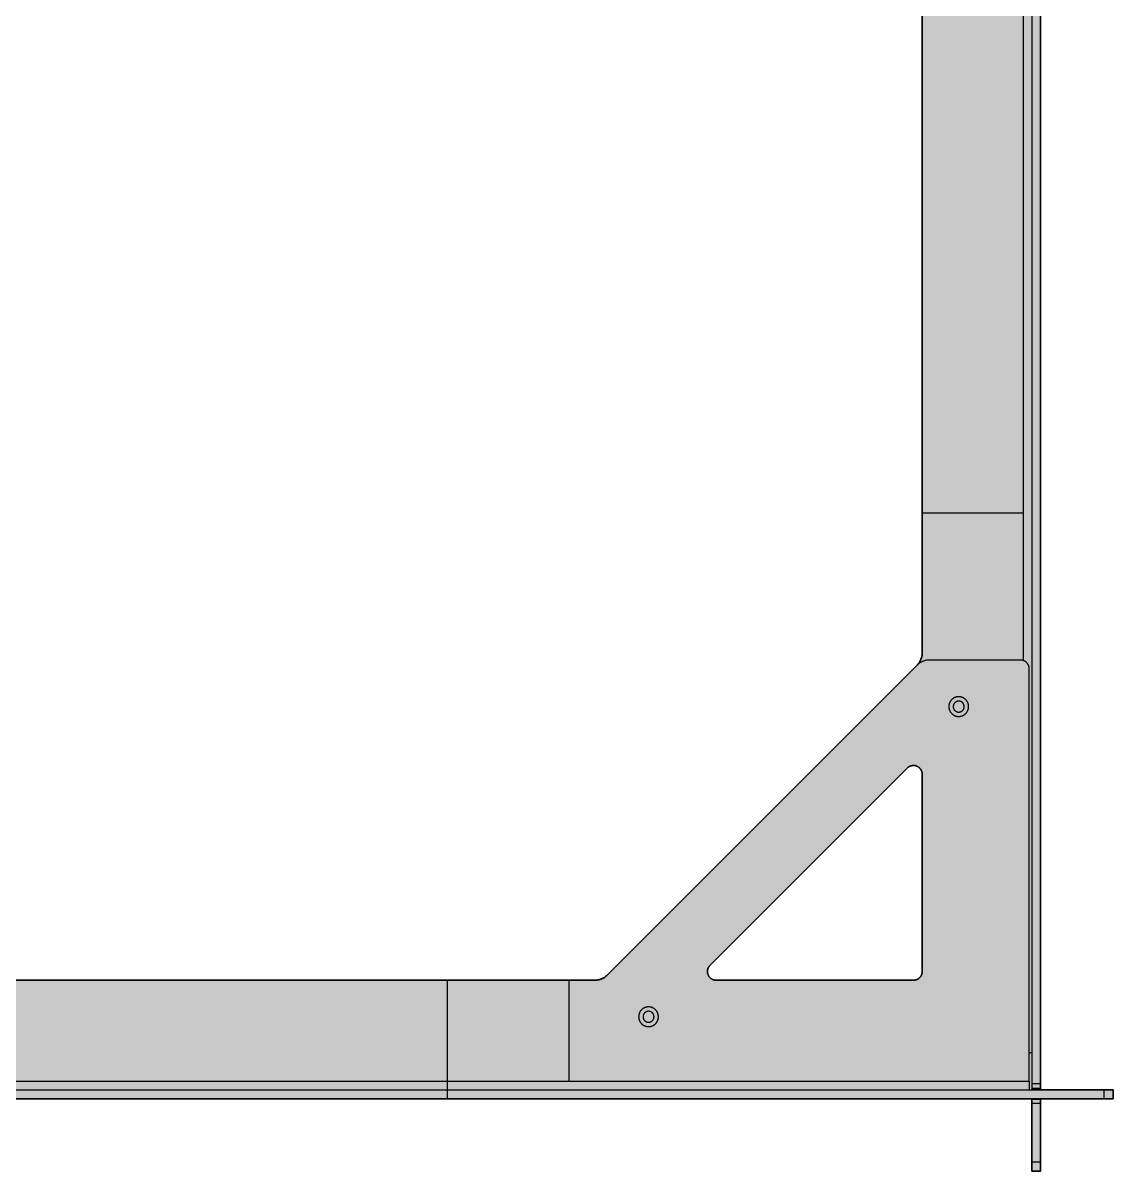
# Model space of a CAD drawing. Header units: millimetres. Extents: x 0 to 4006, y -1554 to 540.
# Drawn here: x 3509 to 4006, y -1554 to -1031 of the extents above; entities that cross this region are included whole.
import ezdxf

# ---------------------------------------------------------------- set-up
doc = ezdxf.new("R2010")
doc.units = ezdxf.units.MM
doc.layers.add('Blocks', color=7, linetype='Continuous')
doc.layers.add('Blocks$Fill', color=7, linetype='Continuous', true_color=0xffffff)
doc.layers.add('Blocks$Inner', color=7, linetype='Continuous', lineweight=25, true_color=0x007f00)
doc.layers.add('Blocks$Outline', color=7, linetype='Continuous', lineweight=35, true_color=0xff3f3f)

# ---------------------------------------------------------------- blocks, each defined once
blk = doc.blocks.new('Connect bed 90x200 Top')
at = {"layer": 'Blocks$Fill'}
h = blk.add_hatch(color=256, dxfattribs=at)
h.paths.add_polyline_path([(1143.24, -1055.77), (1143.24, -1059.77), (1147.24, -1059.77), (1147.24, -1055.77), (1147.24, -1028.97), (1147.24, -1026.97), (1147.24, -1026.77), (1180.24, -1026.77), (1180.24, -1022.77), (1176.24, -1022.77), (1147.24, -1022.77), (1147.24, -1022.07), (1147.24, 994.53), (1147.24, 996.53), (1147.24, 997.23), (1176.24, 997.23), (1180.24, 997.23), (1180.24, 1001.23), (1176.24, 1001.23), (1147.24, 1001.23), (1147.24, 1003.43), (1147.24, 1030.23), (1147.24, 1034.23), (1143.24, 1034.23), (1143.24, 1030.23), (1143.24, 1003.43), (1143.24, 1001.43), (1143.24, 1001.23), (876.73, 1001.23), (223.27, 1001.23), (223.27, 1001.43), (223.27, 1030.23), (223.27, 1034.23), (219.27, 1034.23), (219.27, 1030.23), (219.27, 1001.43), (219.27, 1001.23), (190.24, 1001.23), (186.24, 1001.23), (186.24, 997.23), (190.24, 997.23), (219.27, 997.23), (219.27, 996.73), (219.27, -1022.07), (219.27, -1022.27), (219.27, -1022.77), (190.24, -1022.77), (186.24, -1022.77), (186.24, -1026.77), (190.24, -1026.77), (219.27, -1026.77), (219.27, -1026.97), (219.27, -1028.97), (219.27, -1055.77), (219.27, -1059.77), (223.27, -1059.77), (223.27, -1055.77), (223.27, -1028.97), (223.27, -1026.97), (223.27, -1026.77), (876.73, -1026.77), (1143.24, -1026.77), (1143.24, -1028.97)], flags=0)
h.paths.add_polyline_path([(999.32, 947.23), (1089.24, 947.23), (1089.38, 947.23), (1089.52, 947.22), (1089.66, 947.21), (1089.8, 947.19), (1089.94, 947.17), (1090.07, 947.14), (1090.21, 947.11), (1090.34, 947.08), (1090.48, 947.04), (1090.61, 946.99), (1090.74, 946.94), (1090.87, 946.89), (1090.99, 946.83), (1091.12, 946.76), (1091.24, 946.7), (1091.36, 946.62), (1091.48, 946.55), (1091.59, 946.47), (1091.7, 946.38), (1091.81, 946.3), (1091.92, 946.2), (1092.02, 946.11), (1092.12, 946.01), (1092.21, 945.91), (1092.31, 945.8), (1092.39, 945.69), (1092.48, 945.58), (1092.56, 945.47), (1092.63, 945.35), (1092.71, 945.23), (1092.77, 945.11), (1092.84, 944.99), (1092.9, 944.86), (1092.95, 944.73), (1093, 944.6), (1093.05, 944.47), (1093.09, 944.33), (1093.12, 944.2), (1093.15, 944.06), (1093.18, 943.93), (1093.2, 943.79), (1093.22, 943.65), (1093.23, 943.51), (1093.24, 943.37), (1093.24, 943.23), (1093.24, 853.32), (1093.24, 853.18), (1093.23, 853.04), (1093.22, 852.9), (1093.2, 852.76), (1093.18, 852.63), (1093.15, 852.49), (1093.12, 852.35), (1093.09, 852.22), (1093.05, 852.09), (1093, 851.96), (1092.95, 851.83), (1092.9, 851.7), (1092.84, 851.57), (1092.78, 851.45), (1092.71, 851.33), (1092.64, 851.21), (1092.57, 851.09), (1092.49, 850.98), (1092.41, 850.87), (1092.32, 850.76), (1092.23, 850.65), (1092.13, 850.55), (1092.04, 850.45), (1091.94, 850.36), (1091.83, 850.27), (1091.72, 850.18), (1091.61, 850.1), (1091.5, 850.02), (1091.39, 849.94), (1091.27, 849.87), (1091.15, 849.8), (1091.02, 849.73), (1090.9, 849.68), (1090.77, 849.62), (1090.64, 849.57), (1090.51, 849.52), (1090.38, 849.48), (1090.25, 849.44), (1090.11, 849.41), (1089.98, 849.38), (1089.84, 849.36), (1089.7, 849.34), (1089.56, 849.33), (1089.43, 849.32), (1089.29, 849.32), (1089.15, 849.32), (1089.01, 849.32), (1088.87, 849.33), (1088.73, 849.35), (1088.6, 849.37), (1088.46, 849.39), (1088.33, 849.42), (1088.19, 849.46), (1088.06, 849.49), (1087.93, 849.54), (1087.8, 849.59), (1087.67, 849.64), (1087.54, 849.69), (1087.42, 849.76), (1087.29, 849.82), (1087.17, 849.89), (1087.06, 849.96), (1086.94, 850.04), (1086.83, 850.12), (1086.72, 850.21), (1086.62, 850.3), (1086.51, 850.39), (1086.41, 850.49), (996.5, 940.4), (996.4, 940.5), (996.31, 940.61), (996.22, 940.71), (996.13, 940.82), (996.05, 940.93), (995.97, 941.05), (995.9, 941.17), (995.83, 941.29), (995.76, 941.41), (995.7, 941.53), (995.65, 941.66), (995.59, 941.79), (995.55, 941.92), (995.5, 942.05), (995.46, 942.18), (995.43, 942.32), (995.4, 942.45), (995.38, 942.59), (995.36, 942.73), (995.34, 942.86), (995.33, 943), (995.33, 943.14), (995.32, 943.28), (995.33, 943.42), (995.34, 943.56), (995.35, 943.69), (995.37, 943.83), (995.39, 943.97), (995.42, 944.1), (995.45, 944.24), (995.49, 944.37), (995.53, 944.5), (995.58, 944.63), (995.63, 944.76), (995.68, 944.89), (995.74, 945.02), (995.81, 945.14), (995.88, 945.26), (995.95, 945.38), (996.02, 945.49), (996.1, 945.61), (996.19, 945.72), (996.28, 945.82), (996.37, 945.93), (996.46, 946.03), (996.56, 946.13), (996.66, 946.22), (996.77, 946.31), (996.88, 946.4), (996.99, 946.48), (997.1, 946.56), (997.22, 946.63), (997.34, 946.7), (997.46, 946.77), (997.58, 946.83), (997.71, 946.89), (997.84, 946.95), (997.97, 946.99), (998.1, 947.04), (998.23, 947.08), (998.36, 947.12), (998.5, 947.15), (998.63, 947.17), (998.77, 947.19), (998.91, 947.21), (999.05, 947.22), (999.19, 947.23)], flags=0)
h.paths.add_polyline_path([(273.24, 943.37), (273.25, 943.51), (273.26, 943.64), (273.28, 943.78), (273.3, 943.91), (273.32, 944.05), (273.35, 944.18), (273.39, 944.31), (273.43, 944.44), (273.47, 944.57), (273.52, 944.7), (273.57, 944.83), (273.63, 944.95), (273.69, 945.07), (273.75, 945.19), (273.82, 945.31), (273.9, 945.43), (273.97, 945.54), (274.05, 945.65), (274.14, 945.76), (274.23, 945.86), (274.32, 945.96), (274.41, 946.06), (274.51, 946.16), (274.61, 946.25), (274.72, 946.34), (274.82, 946.42), (274.93, 946.5), (275.05, 946.58), (275.16, 946.65), (275.28, 946.72), (275.4, 946.78), (275.52, 946.84), (275.65, 946.9), (275.77, 946.95), (275.9, 947), (276.03, 947.04), (276.16, 947.08), (276.29, 947.12), (276.43, 947.15), (276.56, 947.17), (276.7, 947.19), (276.83, 947.21), (276.97, 947.22), (277.1, 947.23), (277.24, 947.23), (367.16, 947.23), (367.3, 947.23), (367.43, 947.22), (367.57, 947.21), (367.71, 947.19), (367.85, 947.17), (367.98, 947.15), (368.12, 947.12), (368.25, 947.08), (368.39, 947.04), (368.52, 946.99), (368.65, 946.95), (368.77, 946.89), (368.9, 946.83), (369.02, 946.77), (369.14, 946.7), (369.26, 946.63), (369.38, 946.56), (369.49, 946.48), (369.61, 946.4), (369.71, 946.31), (369.82, 946.22), (369.92, 946.13), (370.02, 946.03), (370.11, 945.93), (370.21, 945.82), (370.29, 945.72), (370.38, 945.61), (370.46, 945.49), (370.53, 945.38), (370.61, 945.26), (370.67, 945.14), (370.74, 945.02), (370.8, 944.89), (370.85, 944.76), (370.9, 944.63), (370.95, 944.5), (370.99, 944.37), (371.03, 944.24), (371.06, 944.1), (371.09, 943.97), (371.11, 943.83), (371.13, 943.69), (371.14, 943.56), (371.15, 943.42), (371.16, 943.28), (371.16, 943.14), (371.15, 943), (371.14, 942.86), (371.13, 942.73), (371.11, 942.59), (371.08, 942.45), (371.05, 942.32), (371.02, 942.18), (370.98, 942.05), (370.94, 941.92), (370.89, 941.79), (370.84, 941.66), (370.78, 941.53), (370.72, 941.41), (370.65, 941.29), (370.58, 941.17), (370.51, 941.05), (370.43, 940.93), (370.35, 940.82), (370.26, 940.71), (370.18, 940.61), (370.08, 940.5), (369.99, 940.4), (280.07, 850.49), (279.97, 850.39), (279.87, 850.3), (279.76, 850.21), (279.65, 850.12), (279.54, 850.04), (279.42, 849.96), (279.31, 849.89), (279.19, 849.82), (279.07, 849.76), (278.94, 849.69), (278.81, 849.64), (278.69, 849.59), (278.56, 849.54), (278.42, 849.49), (278.29, 849.46), (278.16, 849.42), (278.02, 849.39), (277.89, 849.37), (277.75, 849.35), (277.61, 849.33), (277.47, 849.32), (277.33, 849.32), (277.19, 849.32), (277.06, 849.32), (276.92, 849.33), (276.78, 849.34), (276.64, 849.36), (276.51, 849.38), (276.37, 849.41), (276.24, 849.44), (276.1, 849.48), (275.97, 849.52), (275.84, 849.57), (275.71, 849.62), (275.58, 849.68), (275.46, 849.73), (275.34, 849.8), (275.21, 849.87), (275.1, 849.94), (274.98, 850.02), (274.87, 850.1), (274.76, 850.18), (274.65, 850.27), (274.55, 850.36), (274.45, 850.45), (274.35, 850.55), (274.25, 850.65), (274.16, 850.76), (274.08, 850.87), (273.99, 850.98), (273.92, 851.09), (273.84, 851.21), (273.77, 851.33), (273.7, 851.45), (273.64, 851.57), (273.58, 851.7), (273.53, 851.83), (273.48, 851.96), (273.43, 852.09), (273.39, 852.22), (273.36, 852.35), (273.33, 852.49), (273.3, 852.63), (273.28, 852.76), (273.26, 852.9), (273.25, 853.04), (273.24, 853.18), (273.24, 853.32), (273.24, 943.23)], flags=0)
h.paths.add_polyline_path([(367.16, -972.77), (277.24, -972.77), (277.1, -972.77), (276.97, -972.76), (276.83, -972.75), (276.7, -972.73), (276.56, -972.71), (276.43, -972.68), (276.29, -972.65), (276.16, -972.62), (276.03, -972.58), (275.9, -972.54), (275.77, -972.49), (275.65, -972.44), (275.52, -972.38), (275.4, -972.32), (275.28, -972.25), (275.16, -972.19), (275.05, -972.11), (274.93, -972.04), (274.82, -971.95), (274.72, -971.87), (274.61, -971.78), (274.51, -971.69), (274.41, -971.6), (274.32, -971.5), (274.23, -971.4), (274.14, -971.29), (274.05, -971.18), (273.97, -971.07), (273.9, -970.96), (273.82, -970.85), (273.75, -970.73), (273.69, -970.61), (273.63, -970.49), (273.57, -970.36), (273.52, -970.24), (273.47, -970.11), (273.43, -969.98), (273.39, -969.85), (273.35, -969.71), (273.32, -969.58), (273.3, -969.45), (273.28, -969.31), (273.26, -969.18), (273.25, -969.04), (273.24, -968.9), (273.24, -968.77), (273.24, -878.85), (273.24, -878.71), (273.25, -878.57), (273.26, -878.44), (273.28, -878.3), (273.3, -878.16), (273.33, -878.03), (273.36, -877.89), (273.39, -877.76), (273.43, -877.62), (273.48, -877.49), (273.53, -877.36), (273.58, -877.24), (273.64, -877.11), (273.7, -876.99), (273.77, -876.86), (273.84, -876.75), (273.92, -876.63), (273.99, -876.51), (274.08, -876.4), (274.16, -876.3), (274.25, -876.19), (274.35, -876.09), (274.45, -875.99), (274.55, -875.89), (274.65, -875.8), (274.76, -875.72), (274.87, -875.63), (274.98, -875.55), (275.1, -875.47), (275.21, -875.4), (275.34, -875.33), (275.46, -875.27), (275.58, -875.21), (275.71, -875.16), (275.84, -875.1), (275.97, -875.06), (276.1, -875.02), (276.24, -874.98), (276.37, -874.95), (276.51, -874.92), (276.64, -874.9), (276.78, -874.88), (276.92, -874.86), (277.06, -874.86), (277.19, -874.85), (277.33, -874.85), (277.47, -874.86), (277.61, -874.87), (277.75, -874.88), (277.89, -874.9), (278.02, -874.93), (278.16, -874.96), (278.29, -874.99), (278.42, -875.03), (278.56, -875.07), (278.69, -875.12), (278.81, -875.17), (278.94, -875.23), (279.07, -875.29), (279.19, -875.36), (279.31, -875.43), (279.42, -875.5), (279.54, -875.58), (279.65, -875.66), (279.76, -875.74), (279.87, -875.83), (279.97, -875.93), (280.07, -876.02), (369.99, -965.94), (370.08, -966.04), (370.18, -966.14), (370.26, -966.25), (370.35, -966.36), (370.43, -966.47), (370.51, -966.58), (370.58, -966.7), (370.65, -966.82), (370.72, -966.94), (370.78, -967.07), (370.84, -967.19), (370.89, -967.32), (370.94, -967.45), (370.98, -967.58), (371.02, -967.72), (371.05, -967.85), (371.08, -967.99), (371.11, -968.12), (371.13, -968.26), (371.14, -968.4), (371.15, -968.54), (371.16, -968.68), (371.16, -968.81), (371.15, -968.95), (371.14, -969.09), (371.13, -969.23), (371.11, -969.37), (371.09, -969.5), (371.06, -969.64), (371.03, -969.77), (370.99, -969.91), (370.95, -970.04), (370.9, -970.17), (370.85, -970.3), (370.8, -970.43), (370.74, -970.55), (370.67, -970.67), (370.61, -970.79), (370.53, -970.91), (370.46, -971.03), (370.38, -971.14), (370.29, -971.25), (370.21, -971.36), (370.11, -971.46), (370.02, -971.56), (369.92, -971.66), (369.82, -971.75), (369.71, -971.85), (369.61, -971.93), (369.49, -972.01), (369.38, -972.09), (369.26, -972.17), (369.14, -972.24), (369.02, -972.31), (368.9, -972.37), (368.77, -972.43), (368.65, -972.48), (368.52, -972.53), (368.39, -972.57), (368.25, -972.61), (368.12, -972.65), (367.98, -972.68), (367.85, -972.71), (367.71, -972.73), (367.57, -972.75), (367.43, -972.76), (367.3, -972.77)], flags=0)
h.paths.add_polyline_path([(1090.9, -829.11), (949.39, -970.61), (949.19, -970.8), (948.98, -970.97), (948.76, -971.14), (948.54, -971.3), (948.32, -971.46), (948.08, -971.6), (947.85, -971.74), (947.61, -971.87), (947.36, -971.99), (947.11, -972.11), (946.86, -972.21), (946.61, -972.31), (946.35, -972.39), (946.09, -972.47), (945.82, -972.54), (945.56, -972.6), (945.29, -972.65), (945.02, -972.69), (944.75, -972.73), (944.47, -972.75), (944.2, -972.76), (943.93, -972.77), (932.24, -972.77), (876.73, -972.77), (434.24, -972.77), (422.28, -972.76), (422.01, -972.75), (421.74, -972.73), (421.47, -972.69), (421.2, -972.65), (420.93, -972.6), (420.66, -972.54), (420.4, -972.47), (420.13, -972.39), (419.88, -972.31), (419.62, -972.21), (419.37, -972.11), (419.12, -971.99), (418.87, -971.87), (418.63, -971.74), (418.4, -971.6), (418.17, -971.46), (417.94, -971.3), (417.72, -971.14), (417.51, -970.97), (417.3, -970.8), (417.09, -970.61), (416.9, -970.42), (275.61, -829.14), (275.06, -828.5), (274.9, -828.29), (274.73, -828.07), (274.58, -827.84), (274.43, -827.61), (274.3, -827.37), (274.17, -827.13), (274.04, -826.89), (273.93, -826.64), (273.83, -826.39), (273.73, -826.13), (273.64, -825.87), (273.57, -825.61), (273.5, -825.35), (273.44, -825.08), (273.39, -824.81), (273.34, -824.54), (273.31, -824.27), (273.29, -824), (273.27, -823.73), (273.27, -823.45), (273.27, -759.77), (273.27, 734.23), (273.27, 798.19), (273.29, 798.46), (273.31, 798.74), (273.34, 799.01), (273.39, 799.28), (273.44, 799.55), (273.5, 799.81), (273.57, 800.08), (273.64, 800.34), (273.73, 800.6), (273.83, 800.85), (273.93, 801.11), (274.04, 801.35), (274.17, 801.6), (274.3, 801.84), (274.43, 802.08), (274.58, 802.31), (274.73, 802.53), (274.9, 802.75), (275.06, 802.97), (275.24, 803.18), (275.61, 803.6), (417.09, 945.08), (417.3, 945.26), (417.51, 945.44), (417.72, 945.61), (417.94, 945.77), (418.17, 945.92), (418.4, 946.07), (418.63, 946.21), (418.87, 946.34), (419.12, 946.46), (419.37, 946.57), (419.62, 946.67), (419.88, 946.77), (420.13, 946.86), (420.4, 946.94), (420.66, 947), (420.93, 947.06), (421.2, 947.12), (421.47, 947.16), (421.74, 947.19), (422.01, 947.21), (422.28, 947.23), (422.55, 947.23), (434.24, 947.23), (876.73, 947.23), (932.24, 947.23), (944.2, 947.23), (944.47, 947.21), (944.75, 947.19), (945.02, 947.16), (945.29, 947.12), (945.56, 947.06), (945.82, 947), (946.09, 946.94), (946.35, 946.86), (946.61, 946.77), (946.86, 946.67), (947.11, 946.57), (947.36, 946.46), (947.61, 946.34), (947.85, 946.21), (948.08, 946.07), (948.32, 945.92), (948.54, 945.77), (948.76, 945.61), (948.98, 945.44), (949.19, 945.26), (949.39, 945.08), (949.58, 944.89), (1091.09, 803.38), (1091.27, 803.18), (1091.45, 802.97), (1091.62, 802.75), (1091.78, 802.53), (1091.93, 802.31), (1092.08, 802.08), (1092.21, 801.84), (1092.34, 801.6), (1092.47, 801.35), (1092.58, 801.11), (1092.68, 800.85), (1092.78, 800.6), (1092.87, 800.34), (1092.94, 800.08), (1093.01, 799.81), (1093.07, 799.55), (1093.12, 799.28), (1093.17, 799.01), (1093.2, 798.74), (1093.22, 798.46), (1093.24, 798.19), (1093.24, 797.92), (1093.24, -823.73), (1093.22, -824), (1093.2, -824.27), (1093.17, -824.54), (1093.12, -824.81), (1093.07, -825.08), (1093.01, -825.35), (1092.94, -825.61), (1092.87, -825.87), (1092.78, -826.13), (1092.68, -826.39), (1092.58, -826.64), (1092.47, -826.89), (1092.34, -827.13), (1092.21, -827.37), (1092.08, -827.61), (1091.93, -827.84), (1091.78, -828.07), (1091.62, -828.29), (1091.45, -828.5), (1091.27, -828.71), (1091.09, -828.91)], flags=0)
h.paths.add_polyline_path([(1093.24, -968.91), (1093.23, -969.05), (1093.22, -969.19), (1093.2, -969.32), (1093.18, -969.46), (1093.15, -969.6), (1093.12, -969.74), (1093.09, -969.87), (1093.05, -970), (1093, -970.14), (1092.95, -970.27), (1092.9, -970.39), (1092.84, -970.52), (1092.77, -970.65), (1092.71, -970.77), (1092.63, -970.89), (1092.56, -971), (1092.48, -971.12), (1092.39, -971.23), (1092.31, -971.34), (1092.21, -971.44), (1092.12, -971.55), (1092.02, -971.65), (1091.92, -971.74), (1091.81, -971.83), (1091.7, -971.92), (1091.59, -972), (1091.48, -972.08), (1091.36, -972.16), (1091.24, -972.23), (1091.12, -972.3), (1090.99, -972.36), (1090.87, -972.42), (1090.74, -972.48), (1090.61, -972.53), (1090.48, -972.57), (1090.34, -972.61), (1090.21, -972.65), (1090.07, -972.68), (1089.94, -972.71), (1089.8, -972.73), (1089.66, -972.75), (1089.52, -972.76), (1089.38, -972.77), (1089.24, -972.77), (999.32, -972.77), (999.19, -972.77), (999.05, -972.76), (998.91, -972.75), (998.77, -972.73), (998.63, -972.71), (998.5, -972.68), (998.36, -972.65), (998.23, -972.61), (998.1, -972.57), (997.97, -972.53), (997.84, -972.48), (997.71, -972.43), (997.58, -972.37), (997.46, -972.31), (997.34, -972.24), (997.22, -972.17), (997.1, -972.09), (996.99, -972.01), (996.88, -971.93), (996.77, -971.85), (996.66, -971.75), (996.56, -971.66), (996.46, -971.56), (996.37, -971.46), (996.28, -971.36), (996.19, -971.25), (996.1, -971.14), (996.02, -971.03), (995.95, -970.91), (995.88, -970.79), (995.81, -970.67), (995.74, -970.55), (995.68, -970.43), (995.63, -970.3), (995.58, -970.17), (995.53, -970.04), (995.49, -969.91), (995.45, -969.77), (995.42, -969.64), (995.39, -969.5), (995.37, -969.37), (995.35, -969.23), (995.34, -969.09), (995.33, -968.95), (995.32, -968.81), (995.33, -968.68), (995.33, -968.54), (995.34, -968.4), (995.36, -968.26), (995.38, -968.12), (995.4, -967.99), (995.43, -967.85), (995.46, -967.72), (995.5, -967.58), (995.55, -967.45), (995.59, -967.32), (995.65, -967.19), (995.7, -967.07), (995.76, -966.94), (995.83, -966.82), (995.9, -966.7), (995.97, -966.58), (996.05, -966.47), (996.13, -966.36), (996.22, -966.25), (996.31, -966.14), (996.4, -966.04), (996.5, -965.94), (1086.41, -876.02), (1086.51, -875.93), (1086.62, -875.83), (1086.72, -875.74), (1086.83, -875.66), (1086.94, -875.58), (1087.06, -875.5), (1087.17, -875.43), (1087.29, -875.36), (1087.42, -875.29), (1087.54, -875.23), (1087.67, -875.17), (1087.8, -875.12), (1087.93, -875.07), (1088.06, -875.03), (1088.19, -874.99), (1088.33, -874.96), (1088.46, -874.93), (1088.6, -874.9), (1088.73, -874.88), (1088.87, -874.87), (1089.01, -874.86), (1089.15, -874.85), (1089.29, -874.85), (1089.43, -874.86), (1089.56, -874.86), (1089.7, -874.88), (1089.84, -874.9), (1089.98, -874.92), (1090.11, -874.95), (1090.25, -874.98), (1090.38, -875.02), (1090.51, -875.06), (1090.64, -875.1), (1090.77, -875.16), (1090.9, -875.21), (1091.02, -875.27), (1091.15, -875.33), (1091.27, -875.4), (1091.39, -875.47), (1091.5, -875.55), (1091.61, -875.63), (1091.72, -875.72), (1091.83, -875.8), (1091.94, -875.89), (1092.04, -875.99), (1092.13, -876.09), (1092.23, -876.19), (1092.32, -876.3), (1092.41, -876.4), (1092.49, -876.51), (1092.57, -876.63), (1092.64, -876.75), (1092.71, -876.86), (1092.78, -876.99), (1092.84, -877.11), (1092.9, -877.24), (1092.95, -877.36), (1093, -877.49), (1093.05, -877.62), (1093.09, -877.76), (1093.12, -877.89), (1093.15, -878.03), (1093.18, -878.16), (1093.2, -878.3), (1093.22, -878.44), (1093.23, -878.57), (1093.24, -878.71), (1093.24, -878.85), (1093.24, -968.77)], flags=0)
at = {"layer": 'Blocks$Inner'}
for p, q in [((1139.24, -759.77), (1093.24, -759.77)), ((1142.04, -1005.77), (1143.24, -1005.77)), ((1147.24, -1020.07), (1143.24, -1020.07)), ((1147.24, -1022.27), (1143.24, -1022.27)), ((1176.24, -1026.77), (1176.24, -1022.77))]:
    blk.add_line(p, q, dxfattribs=at)
for points in [[(1147.24, 997.23), (1147.24, 996.73), (1147.24, 996.53), (1143.24, 996.53), (1143.24, 994.53), (1143.24, -1020.07), (1143.24, -1022.07)], [(1147.24, -1022.07), (1147.24, -1020.07), (1147.24, 994.53), (1143.24, 994.53)], [(1142.04, -1018.77), (1142.04, -830.77), (1142.04, -830.63), (1142.03, -830.49), (1142.02, -830.36), (1142, -830.22), (1141.98, -830.09), (1141.96, -829.95), (1141.93, -829.82), (1141.89, -829.69), (1141.85, -829.56), (1141.81, -829.43), (1141.76, -829.3), (1141.71, -829.17), (1141.65, -829.05), (1141.59, -828.93), (1141.53, -828.81), (1141.46, -828.69), (1141.39, -828.57), (1141.31, -828.46), (1141.23, -828.35), (1141.14, -828.24), (1141.06, -828.14), (1140.96, -828.04), (1140.87, -827.94), (1140.77, -827.84), (1140.67, -827.75), (1140.57, -827.66), (1140.46, -827.58), (1140.35, -827.5), (1140.23, -827.42), (1140.12, -827.35), (1140, -827.28), (1139.88, -827.22), (1139.76, -827.16), (1139.63, -827.1), (1139.51, -827.05), (1139.38, -827), (1139.25, -826.96), (1139.12, -826.92), (1138.99, -826.88), (1138.85, -826.85), (1138.72, -826.83), (1138.59, -826.8), (1138.45, -826.79), (1138.31, -826.78), (1138.18, -826.77), (1138.04, -826.77), (1096.55, -826.77), (1096.28, -826.77), (1096.01, -826.79), (1095.74, -826.81), (1095.47, -826.84), (1095.2, -826.88), (1094.93, -826.94), (1094.66, -827), (1094.4, -827.06), (1094.13, -827.14), (1093.88, -827.23), (1093.62, -827.33), (1093.37, -827.43), (1093.12, -827.54), (1092.87, -827.66), (1092.63, -827.79), (1092.4, -827.93), (1092.17, -828.08), (1091.94, -828.23), (1091.72, -828.39), (1091.51, -828.56), (1091.3, -828.74), (1091.09, -828.92), (1090.9, -829.11), (1091.09, -828.91), (1091.27, -828.71), (1091.45, -828.5), (1091.62, -828.29), (1091.78, -828.07), (1091.93, -827.84), (1092.08, -827.61), (1092.21, -827.37), (1092.34, -827.13), (1092.47, -826.89), (1092.58, -826.64), (1092.68, -826.39), (1092.78, -826.13), (1092.87, -825.87), (1092.94, -825.61), (1093.01, -825.35), (1093.07, -825.08), (1093.12, -824.81), (1093.17, -824.54), (1093.2, -824.27), (1093.22, -824), (1093.24, -823.73), (1093.24, -823.45), (1093.24, -759.77), (1093.24, 734.23)], [(1139.24, 801.42), (1139.24, 734.23), (1139.24, -759.77), (1139.24, -826.95)], [(932.24, -972.77), (943.93, -972.77), (944.2, -972.76), (944.47, -972.75), (944.75, -972.73), (945.02, -972.69), (945.29, -972.65), (945.56, -972.6), (945.82, -972.54), (946.09, -972.47), (946.35, -972.39), (946.61, -972.31), (946.86, -972.21), (947.11, -972.11), (947.36, -971.99), (947.61, -971.87), (947.85, -971.74), (948.08, -971.6), (948.32, -971.46), (948.54, -971.3), (948.76, -971.14), (948.98, -970.97), (949.19, -970.8), (949.39, -970.61), (949.58, -970.42), (1090.9, -829.11)], [(434.24, -1018.77), (876.73, -1018.77), (876.73, -972.77), (434.24, -972.77)], [(932.24, -1018.77), (932.24, -972.77), (876.73, -972.77)], [(190.24, -1026.77), (876.73, -1026.77), (876.73, -1022.77), (876.73, -1018.77), (932.24, -1018.77), (1142.04, -1018.77), (1142.04, -1022.77)], [(190.24, -1022.77), (876.73, -1022.77), (1176.24, -1022.77), (1180.24, -1022.77), (1180.24, -1026.77), (1176.24, -1026.77), (876.73, -1026.77)], [(1147.24, -1022.77), (1147.24, -1022.27), (1147.24, -1022.07), (1143.24, -1022.07), (1143.24, -1022.27), (1143.24, -1022.77)], [(1143.24, -1026.97), (1147.24, -1026.97), (1147.24, -1026.77)], [(1143.24, -1026.77), (1143.24, -1026.97), (1143.24, -1028.97)], [(1147.24, -1055.77), (1147.24, -1028.97), (1143.24, -1028.97), (1143.24, -1055.77)], [(1147.24, -1028.97), (1147.24, -1026.97)]]:
    blk.add_lwpolyline(points, dxfattribs=at)
for points in [[(1105.39, -848.15), (1105.4, -848.3), (1105.41, -848.46), (1105.43, -848.61), (1105.45, -848.76), (1105.48, -848.92), (1105.52, -849.07), (1105.56, -849.22), (1105.6, -849.37), (1105.65, -849.51), (1105.71, -849.66), (1105.77, -849.8), (1105.83, -849.94), (1105.9, -850.08), (1105.98, -850.22), (1106.05, -850.35), (1106.14, -850.48), (1106.23, -850.61), (1106.32, -850.74), (1106.42, -850.86), (1106.52, -850.98), (1106.62, -851.09), (1106.73, -851.2), (1106.84, -851.31), (1106.96, -851.41), (1107.08, -851.51), (1107.2, -851.6), (1107.33, -851.69), (1107.46, -851.78), (1107.59, -851.86), (1107.73, -851.94), (1107.86, -852.01), (1108, -852.08), (1108.15, -852.14), (1108.29, -852.2), (1108.44, -852.25), (1108.58, -852.3), (1108.73, -852.34), (1108.88, -852.38), (1109.04, -852.41), (1109.19, -852.44), (1109.34, -852.46), (1109.5, -852.47), (1109.65, -852.48), (1109.81, -852.49), (1109.96, -852.49), (1110.12, -852.48), (1110.27, -852.47), (1110.43, -852.46), (1110.58, -852.44), (1110.74, -852.41), (1110.89, -852.38), (1111.04, -852.34), (1111.19, -852.3), (1111.34, -852.25), (1111.48, -852.2), (1111.63, -852.14), (1111.77, -852.08), (1111.91, -852.01), (1112.05, -851.94), (1112.18, -851.86), (1112.31, -851.78), (1112.44, -851.69), (1112.57, -851.6), (1112.69, -851.51), (1112.81, -851.41), (1112.93, -851.31), (1113.04, -851.2), (1113.15, -851.09), (1113.25, -850.98), (1113.36, -850.86), (1113.45, -850.74), (1113.54, -850.61), (1113.63, -850.48), (1113.72, -850.35), (1113.8, -850.22), (1113.87, -850.08), (1113.94, -849.94), (1114.01, -849.8), (1114.07, -849.66), (1114.12, -849.51), (1114.17, -849.37), (1114.22, -849.22), (1114.26, -849.07), (1114.29, -848.92), (1114.32, -848.76), (1114.34, -848.61), (1114.36, -848.46), (1114.38, -848.3), (1114.38, -848.15), (1114.39, -847.99), (1114.38, -847.84), (1114.38, -847.68), (1114.36, -847.53), (1114.34, -847.37), (1114.32, -847.22), (1114.29, -847.07), (1114.26, -846.91), (1114.22, -846.76), (1114.17, -846.62), (1114.12, -846.47), (1114.07, -846.32), (1114.01, -846.18), (1113.94, -846.04), (1113.87, -845.9), (1113.8, -845.76), (1113.72, -845.63), (1113.63, -845.5), (1113.54, -845.37), (1113.45, -845.25), (1113.36, -845.12), (1113.25, -845.01), (1113.15, -844.89), (1113.04, -844.78), (1112.93, -844.67), (1112.81, -844.57), (1112.69, -844.47), (1112.57, -844.38), (1112.44, -844.29), (1112.31, -844.2), (1112.18, -844.12), (1112.05, -844.04), (1111.91, -843.97), (1111.77, -843.9), (1111.63, -843.84), (1111.48, -843.78), (1111.34, -843.73), (1111.19, -843.68), (1111.04, -843.64), (1110.89, -843.6), (1110.74, -843.57), (1110.58, -843.55), (1110.43, -843.52), (1110.27, -843.51), (1110.12, -843.5), (1109.96, -843.49), (1109.81, -843.49), (1109.65, -843.5), (1109.5, -843.51), (1109.34, -843.52), (1109.19, -843.55), (1109.04, -843.57), (1108.88, -843.6), (1108.73, -843.64), (1108.58, -843.68), (1108.44, -843.73), (1108.29, -843.78), (1108.15, -843.84), (1108, -843.9), (1107.86, -843.97), (1107.73, -844.04), (1107.59, -844.12), (1107.46, -844.2), (1107.33, -844.29), (1107.2, -844.38), (1107.08, -844.47), (1106.96, -844.57), (1106.84, -844.67), (1106.73, -844.78), (1106.62, -844.89), (1106.52, -845.01), (1106.42, -845.12), (1106.32, -845.25), (1106.23, -845.37), (1106.14, -845.5), (1106.05, -845.63), (1105.98, -845.76), (1105.9, -845.9), (1105.83, -846.04), (1105.77, -846.18), (1105.71, -846.32), (1105.65, -846.47), (1105.6, -846.62), (1105.56, -846.76), (1105.52, -846.91), (1105.48, -847.07), (1105.45, -847.22), (1105.43, -847.37), (1105.41, -847.53), (1105.4, -847.68), (1105.39, -847.84), (1105.39, -847.99)], [(1109.97, -850.49), (1110.06, -850.49), (1110.14, -850.48), (1110.23, -850.47), (1110.32, -850.45), (1110.4, -850.44), (1110.48, -850.42), (1110.57, -850.4), (1110.65, -850.37), (1110.73, -850.34), (1110.81, -850.31), (1110.89, -850.28), (1110.97, -850.24), (1111.05, -850.2), (1111.12, -850.16), (1111.2, -850.12), (1111.27, -850.07), (1111.34, -850.02), (1111.41, -849.97), (1111.48, -849.92), (1111.54, -849.86), (1111.61, -849.8), (1111.67, -849.74), (1111.73, -849.68), (1111.79, -849.62), (1111.84, -849.55), (1111.89, -849.48), (1111.94, -849.41), (1111.99, -849.34), (1112.04, -849.27), (1112.08, -849.19), (1112.12, -849.11), (1112.16, -849.04), (1112.19, -848.96), (1112.22, -848.88), (1112.25, -848.8), (1112.28, -848.71), (1112.3, -848.63), (1112.32, -848.55), (1112.34, -848.46), (1112.36, -848.38), (1112.37, -848.29), (1112.38, -848.21), (1112.38, -848.12), (1112.39, -848.03), (1112.39, -847.95), (1112.38, -847.86), (1112.38, -847.78), (1112.37, -847.69), (1112.36, -847.6), (1112.34, -847.52), (1112.32, -847.43), (1112.3, -847.35), (1112.28, -847.27), (1112.25, -847.19), (1112.22, -847.1), (1112.19, -847.02), (1112.16, -846.95), (1112.12, -846.87), (1112.08, -846.79), (1112.04, -846.72), (1111.99, -846.64), (1111.94, -846.57), (1111.89, -846.5), (1111.84, -846.43), (1111.79, -846.37), (1111.73, -846.3), (1111.67, -846.24), (1111.61, -846.18), (1111.54, -846.12), (1111.48, -846.06), (1111.41, -846.01), (1111.34, -845.96), (1111.27, -845.91), (1111.2, -845.86), (1111.12, -845.82), (1111.05, -845.78), (1110.97, -845.74), (1110.89, -845.7), (1110.81, -845.67), (1110.73, -845.64), (1110.65, -845.61), (1110.57, -845.59), (1110.48, -845.56), (1110.4, -845.54), (1110.32, -845.53), (1110.23, -845.51), (1110.14, -845.5), (1110.06, -845.5), (1109.97, -845.49), (1109.89, -845.49), (1109.8, -845.49), (1109.71, -845.5), (1109.63, -845.5), (1109.54, -845.51), (1109.46, -845.53), (1109.37, -845.54), (1109.29, -845.56), (1109.2, -845.59), (1109.12, -845.61), (1109.04, -845.64), (1108.96, -845.67), (1108.88, -845.7), (1108.8, -845.74), (1108.72, -845.78), (1108.65, -845.82), (1108.57, -845.86), (1108.5, -845.91), (1108.43, -845.96), (1108.36, -846.01), (1108.29, -846.06), (1108.23, -846.12), (1108.16, -846.18), (1108.1, -846.24), (1108.04, -846.3), (1107.99, -846.37), (1107.93, -846.43), (1107.88, -846.5), (1107.83, -846.57), (1107.78, -846.64), (1107.74, -846.72), (1107.69, -846.79), (1107.65, -846.87), (1107.61, -846.95), (1107.58, -847.02), (1107.55, -847.1), (1107.52, -847.19), (1107.49, -847.27), (1107.47, -847.35), (1107.45, -847.43), (1107.43, -847.52), (1107.42, -847.6), (1107.4, -847.69), (1107.4, -847.78), (1107.39, -847.86), (1107.39, -847.95), (1107.39, -848.03), (1107.39, -848.12), (1107.4, -848.21), (1107.4, -848.29), (1107.42, -848.38), (1107.43, -848.46), (1107.45, -848.55), (1107.47, -848.63), (1107.49, -848.71), (1107.52, -848.8), (1107.55, -848.88), (1107.58, -848.96), (1107.61, -849.04), (1107.65, -849.11), (1107.69, -849.19), (1107.74, -849.27), (1107.78, -849.34), (1107.83, -849.41), (1107.88, -849.48), (1107.93, -849.55), (1107.99, -849.62), (1108.04, -849.68), (1108.1, -849.74), (1108.16, -849.8), (1108.23, -849.86), (1108.29, -849.92), (1108.36, -849.97), (1108.43, -850.02), (1108.5, -850.07), (1108.57, -850.12), (1108.65, -850.16), (1108.72, -850.2), (1108.8, -850.24), (1108.88, -850.28), (1108.96, -850.31), (1109.04, -850.34), (1109.12, -850.37), (1109.2, -850.4), (1109.29, -850.42), (1109.37, -850.44), (1109.46, -850.45), (1109.54, -850.47), (1109.63, -850.48), (1109.71, -850.49), (1109.8, -850.49), (1109.89, -850.49)], [(1093.24, -968.91), (1093.24, -968.77), (1093.24, -878.85), (1093.24, -878.71), (1093.23, -878.57), (1093.22, -878.44), (1093.2, -878.3), (1093.18, -878.16), (1093.15, -878.03), (1093.12, -877.89), (1093.09, -877.76), (1093.05, -877.62), (1093, -877.49), (1092.95, -877.36), (1092.9, -877.24), (1092.84, -877.11), (1092.78, -876.99), (1092.71, -876.86), (1092.64, -876.75), (1092.57, -876.63), (1092.49, -876.51), (1092.41, -876.4), (1092.32, -876.3), (1092.23, -876.19), (1092.13, -876.09), (1092.04, -875.99), (1091.94, -875.89), (1091.83, -875.8), (1091.72, -875.72), (1091.61, -875.63), (1091.5, -875.55), (1091.39, -875.47), (1091.27, -875.4), (1091.15, -875.33), (1091.02, -875.27), (1090.9, -875.21), (1090.77, -875.16), (1090.64, -875.1), (1090.51, -875.06), (1090.38, -875.02), (1090.25, -874.98), (1090.11, -874.95), (1089.98, -874.92), (1089.84, -874.9), (1089.7, -874.88), (1089.56, -874.86), (1089.43, -874.86), (1089.29, -874.85), (1089.15, -874.85), (1089.01, -874.86), (1088.87, -874.87), (1088.73, -874.88), (1088.6, -874.9), (1088.46, -874.93), (1088.33, -874.96), (1088.19, -874.99), (1088.06, -875.03), (1087.93, -875.07), (1087.8, -875.12), (1087.67, -875.17), (1087.54, -875.23), (1087.42, -875.29), (1087.29, -875.36), (1087.17, -875.43), (1087.06, -875.5), (1086.94, -875.58), (1086.83, -875.66), (1086.72, -875.74), (1086.62, -875.83), (1086.51, -875.93), (1086.41, -876.02), (996.5, -965.94), (996.4, -966.04), (996.31, -966.14), (996.22, -966.25), (996.13, -966.36), (996.05, -966.47), (995.97, -966.58), (995.9, -966.7), (995.83, -966.82), (995.76, -966.94), (995.7, -967.07), (995.65, -967.19), (995.59, -967.32), (995.55, -967.45), (995.5, -967.58), (995.46, -967.72), (995.43, -967.85), (995.4, -967.99), (995.38, -968.12), (995.36, -968.26), (995.34, -968.4), (995.33, -968.54), (995.33, -968.68), (995.32, -968.81), (995.33, -968.95), (995.34, -969.09), (995.35, -969.23), (995.37, -969.37), (995.39, -969.5), (995.42, -969.64), (995.45, -969.77), (995.49, -969.91), (995.53, -970.04), (995.58, -970.17), (995.63, -970.3), (995.68, -970.43), (995.74, -970.55), (995.81, -970.67), (995.88, -970.79), (995.95, -970.91), (996.02, -971.03), (996.1, -971.14), (996.19, -971.25), (996.28, -971.36), (996.37, -971.46), (996.46, -971.56), (996.56, -971.66), (996.66, -971.75), (996.77, -971.85), (996.88, -971.93), (996.99, -972.01), (997.1, -972.09), (997.22, -972.17), (997.34, -972.24), (997.46, -972.31), (997.58, -972.37), (997.71, -972.43), (997.84, -972.48), (997.97, -972.53), (998.1, -972.57), (998.23, -972.61), (998.36, -972.65), (998.5, -972.68), (998.63, -972.71), (998.77, -972.73), (998.91, -972.75), (999.05, -972.76), (999.19, -972.77), (999.32, -972.77), (1089.24, -972.77), (1089.38, -972.77), (1089.52, -972.76), (1089.66, -972.75), (1089.8, -972.73), (1089.94, -972.71), (1090.07, -972.68), (1090.21, -972.65), (1090.34, -972.61), (1090.48, -972.57), (1090.61, -972.53), (1090.74, -972.48), (1090.87, -972.42), (1090.99, -972.36), (1091.12, -972.3), (1091.24, -972.23), (1091.36, -972.16), (1091.48, -972.08), (1091.59, -972), (1091.7, -971.92), (1091.81, -971.83), (1091.92, -971.74), (1092.02, -971.65), (1092.12, -971.55), (1092.21, -971.44), (1092.31, -971.34), (1092.39, -971.23), (1092.48, -971.12), (1092.56, -971), (1092.63, -970.89), (1092.71, -970.77), (1092.77, -970.65), (1092.84, -970.52), (1092.9, -970.39), (1092.95, -970.27), (1093, -970.14), (1093.05, -970), (1093.09, -969.87), (1093.12, -969.74), (1093.15, -969.6), (1093.18, -969.46), (1093.2, -969.32), (1093.22, -969.19), (1093.23, -969.05)], [(963.97, -989.57), (963.98, -989.72), (963.99, -989.88), (964.01, -990.03), (964.03, -990.19), (964.06, -990.34), (964.1, -990.49), (964.13, -990.64), (964.18, -990.79), (964.23, -990.94), (964.29, -991.08), (964.35, -991.22), (964.41, -991.36), (964.48, -991.5), (964.55, -991.64), (964.63, -991.77), (964.72, -991.9), (964.81, -992.03), (964.9, -992.16), (965, -992.28), (965.1, -992.4), (965.2, -992.51), (965.31, -992.62), (965.42, -992.73), (965.54, -992.83), (965.66, -992.93), (965.78, -993.03), (965.91, -993.12), (966.04, -993.2), (966.17, -993.28), (966.3, -993.36), (966.44, -993.43), (966.58, -993.5), (966.72, -993.56), (966.87, -993.62), (967.01, -993.67), (967.16, -993.72), (967.31, -993.76), (967.46, -993.8), (967.62, -993.83), (967.77, -993.86), (967.92, -993.88), (968.08, -993.9), (968.23, -993.91), (968.39, -993.91), (968.54, -993.91), (968.7, -993.91), (968.85, -993.9), (969.01, -993.88), (969.16, -993.86), (969.31, -993.83), (969.47, -993.8), (969.62, -993.76), (969.77, -993.72), (969.91, -993.67), (970.06, -993.62), (970.2, -993.56), (970.35, -993.5), (970.49, -993.43), (970.62, -993.36), (970.76, -993.28), (970.89, -993.2), (971.02, -993.12), (971.15, -993.03), (971.27, -992.93), (971.39, -992.83), (971.51, -992.73), (971.62, -992.62), (971.73, -992.51), (971.83, -992.4), (971.93, -992.28), (972.03, -992.16), (972.12, -992.03), (972.21, -991.9), (972.3, -991.77), (972.37, -991.64), (972.45, -991.5), (972.52, -991.36), (972.58, -991.22), (972.64, -991.08), (972.7, -990.94), (972.75, -990.79), (972.79, -990.64), (972.83, -990.49), (972.87, -990.34), (972.9, -990.19), (972.92, -990.03), (972.94, -989.88), (972.95, -989.72), (972.96, -989.57), (972.96, -989.41), (972.96, -989.26), (972.95, -989.1), (972.94, -988.95), (972.92, -988.79), (972.9, -988.64), (972.87, -988.49), (972.83, -988.34), (972.79, -988.19), (972.75, -988.04), (972.7, -987.89), (972.64, -987.74), (972.58, -987.6), (972.52, -987.46), (972.45, -987.32), (972.37, -987.18), (972.3, -987.05), (972.21, -986.92), (972.12, -986.79), (972.03, -986.67), (971.93, -986.55), (971.83, -986.43), (971.73, -986.31), (971.62, -986.2), (971.51, -986.1), (971.39, -985.99), (971.27, -985.89), (971.15, -985.8), (971.02, -985.71), (970.89, -985.62), (970.76, -985.54), (970.62, -985.46), (970.49, -985.39), (970.35, -985.32), (970.2, -985.26), (970.06, -985.2), (969.91, -985.15), (969.77, -985.1), (969.62, -985.06), (969.47, -985.03), (969.31, -984.99), (969.16, -984.97), (969.01, -984.95), (968.85, -984.93), (968.7, -984.92), (968.54, -984.91), (968.39, -984.91), (968.23, -984.92), (968.08, -984.93), (967.92, -984.95), (967.77, -984.97), (967.62, -984.99), (967.46, -985.03), (967.31, -985.06), (967.16, -985.1), (967.01, -985.15), (966.87, -985.2), (966.72, -985.26), (966.58, -985.32), (966.44, -985.39), (966.3, -985.46), (966.17, -985.54), (966.04, -985.62), (965.91, -985.71), (965.78, -985.8), (965.66, -985.89), (965.54, -985.99), (965.42, -986.1), (965.31, -986.2), (965.2, -986.31), (965.1, -986.43), (965, -986.55), (964.9, -986.67), (964.81, -986.79), (964.72, -986.92), (964.63, -987.05), (964.55, -987.18), (964.48, -987.32), (964.41, -987.46), (964.35, -987.6), (964.29, -987.74), (964.23, -987.89), (964.18, -988.04), (964.13, -988.19), (964.1, -988.34), (964.06, -988.49), (964.03, -988.64), (964.01, -988.79), (963.99, -988.95), (963.98, -989.1), (963.97, -989.26), (963.96, -989.41)], [(968.55, -991.91), (968.64, -991.91), (968.72, -991.9), (968.81, -991.89), (968.89, -991.88), (968.98, -991.86), (969.06, -991.84), (969.15, -991.82), (969.23, -991.79), (969.31, -991.76), (969.39, -991.73), (969.47, -991.7), (969.55, -991.66), (969.63, -991.63), (969.7, -991.58), (969.78, -991.54), (969.85, -991.49), (969.92, -991.44), (969.99, -991.39), (970.06, -991.34), (970.12, -991.28), (970.19, -991.23), (970.25, -991.16), (970.31, -991.1), (970.36, -991.04), (970.42, -990.97), (970.47, -990.9), (970.52, -990.83), (970.57, -990.76), (970.61, -990.69), (970.66, -990.61), (970.7, -990.54), (970.74, -990.46), (970.77, -990.38), (970.8, -990.3), (970.83, -990.22), (970.86, -990.14), (970.88, -990.05), (970.9, -989.97), (970.92, -989.88), (970.93, -989.8), (970.95, -989.71), (970.96, -989.63), (970.96, -989.54), (970.96, -989.46), (970.96, -989.37), (970.96, -989.28), (970.96, -989.2), (970.95, -989.11), (970.93, -989.03), (970.92, -988.94), (970.9, -988.86), (970.88, -988.77), (970.86, -988.69), (970.83, -988.61), (970.8, -988.53), (970.77, -988.45), (970.74, -988.37), (970.7, -988.29), (970.66, -988.21), (970.61, -988.14), (970.57, -988.06), (970.52, -987.99), (970.47, -987.92), (970.42, -987.85), (970.36, -987.79), (970.31, -987.72), (970.25, -987.66), (970.19, -987.6), (970.12, -987.54), (970.06, -987.48), (969.99, -987.43), (969.92, -987.38), (969.85, -987.33), (969.78, -987.28), (969.7, -987.24), (969.63, -987.2), (969.55, -987.16), (969.47, -987.12), (969.39, -987.09), (969.31, -987.06), (969.23, -987.03), (969.15, -987.01), (969.06, -986.99), (968.98, -986.97), (968.89, -986.95), (968.81, -986.94), (968.72, -986.93), (968.64, -986.92), (968.55, -986.91), (968.46, -986.91), (968.38, -986.91), (968.29, -986.92), (968.21, -986.93), (968.12, -986.94), (968.04, -986.95), (967.95, -986.97), (967.87, -986.99), (967.78, -987.01), (967.7, -987.03), (967.62, -987.06), (967.54, -987.09), (967.46, -987.12), (967.38, -987.16), (967.3, -987.2), (967.23, -987.24), (967.15, -987.28), (967.08, -987.33), (967.01, -987.38), (966.94, -987.43), (966.87, -987.48), (966.81, -987.54), (966.74, -987.6), (966.68, -987.66), (966.62, -987.72), (966.56, -987.79), (966.51, -987.85), (966.46, -987.92), (966.41, -987.99), (966.36, -988.06), (966.31, -988.14), (966.27, -988.21), (966.23, -988.29), (966.19, -988.37), (966.16, -988.45), (966.13, -988.53), (966.1, -988.61), (966.07, -988.69), (966.05, -988.77), (966.03, -988.86), (966.01, -988.94), (965.99, -989.03), (965.98, -989.11), (965.97, -989.2), (965.97, -989.28), (965.96, -989.37), (965.96, -989.46), (965.97, -989.54), (965.97, -989.63), (965.98, -989.71), (965.99, -989.8), (966.01, -989.88), (966.03, -989.97), (966.05, -990.05), (966.07, -990.14), (966.1, -990.22), (966.13, -990.3), (966.16, -990.38), (966.19, -990.46), (966.23, -990.54), (966.27, -990.61), (966.31, -990.69), (966.36, -990.76), (966.41, -990.83), (966.46, -990.9), (966.51, -990.97), (966.56, -991.04), (966.62, -991.1), (966.68, -991.16), (966.74, -991.23), (966.81, -991.28), (966.87, -991.34), (966.94, -991.39), (967.01, -991.44), (967.08, -991.49), (967.15, -991.54), (967.23, -991.58), (967.3, -991.63), (967.38, -991.66), (967.46, -991.7), (967.54, -991.73), (967.62, -991.76), (967.7, -991.79), (967.78, -991.82), (967.87, -991.84), (967.95, -991.86), (968.04, -991.88), (968.12, -991.89), (968.21, -991.9), (968.29, -991.91), (968.38, -991.91), (968.46, -991.91)], [(1143.24, -1055.77), (1143.24, -1059.77), (1147.24, -1059.77), (1147.24, -1055.77)]]:
    blk.add_lwpolyline(points, close=True, dxfattribs=at)
at = {"layer": 'Blocks$Outline'}
for points in [[(1147.24, -1022.07), (1147.24, -1020.07), (1147.24, 994.53)], [(1093.24, 734.23), (1093.24, -759.77), (1093.24, -823.45), (1093.24, -823.73), (1093.22, -824), (1093.2, -824.27), (1093.17, -824.54), (1093.12, -824.81), (1093.07, -825.08), (1093.01, -825.35), (1092.94, -825.61), (1092.87, -825.87), (1092.78, -826.13), (1092.68, -826.39), (1092.58, -826.64), (1092.47, -826.89), (1092.34, -827.13), (1092.21, -827.37), (1092.08, -827.61), (1091.93, -827.84), (1091.78, -828.07), (1091.62, -828.29), (1091.45, -828.5), (1091.27, -828.71), (1091.09, -828.91), (1090.9, -829.11)], [(1090.9, -829.11), (949.58, -970.42), (949.39, -970.61), (949.19, -970.8), (948.98, -970.97), (948.76, -971.14), (948.54, -971.3), (948.32, -971.46), (948.08, -971.6), (947.85, -971.74), (947.61, -971.87), (947.36, -971.99), (947.11, -972.11), (946.86, -972.21), (946.61, -972.31), (946.35, -972.39), (946.09, -972.47), (945.82, -972.54), (945.56, -972.6), (945.29, -972.65), (945.02, -972.69), (944.75, -972.73), (944.47, -972.75), (944.2, -972.76), (943.93, -972.77), (932.24, -972.77)], [(876.73, -972.77), (434.24, -972.77)], [(932.24, -972.77), (876.73, -972.77)], [(1147.24, -1022.77), (1147.24, -1022.27), (1147.24, -1022.07)], [(1147.24, -1026.77), (1176.24, -1026.77), (1180.24, -1026.77), (1180.24, -1022.77), (1176.24, -1022.77), (1147.24, -1022.77)], [(223.27, -1026.77), (876.73, -1026.77)], [(876.73, -1026.77), (1143.24, -1026.77)], [(1143.24, -1026.77), (1143.24, -1026.97), (1143.24, -1028.97)], [(1143.24, -1028.97), (1143.24, -1055.77)], [(1147.24, -1026.97), (1147.24, -1026.77)], [(1147.24, -1028.97), (1147.24, -1026.97)], [(1147.24, -1055.77), (1147.24, -1028.97)], [(1143.24, -1055.77), (1143.24, -1059.77), (1147.24, -1059.77), (1147.24, -1055.77)]]:
    blk.add_lwpolyline(points, dxfattribs=at)
blk.add_lwpolyline([(1093.24, -968.91), (1093.23, -969.05), (1093.22, -969.19), (1093.2, -969.32), (1093.18, -969.46), (1093.15, -969.6), (1093.12, -969.74), (1093.09, -969.87), (1093.05, -970), (1093, -970.14), (1092.95, -970.27), (1092.9, -970.39), (1092.84, -970.52), (1092.77, -970.65), (1092.71, -970.77), (1092.63, -970.89), (1092.56, -971), (1092.48, -971.12), (1092.39, -971.23), (1092.31, -971.34), (1092.21, -971.44), (1092.12, -971.55), (1092.02, -971.65), (1091.92, -971.74), (1091.81, -971.83), (1091.7, -971.92), (1091.59, -972), (1091.48, -972.08), (1091.36, -972.16), (1091.24, -972.23), (1091.12, -972.3), (1090.99, -972.36), (1090.87, -972.42), (1090.74, -972.48), (1090.61, -972.53), (1090.48, -972.57), (1090.34, -972.61), (1090.21, -972.65), (1090.07, -972.68), (1089.94, -972.71), (1089.8, -972.73), (1089.66, -972.75), (1089.52, -972.76), (1089.38, -972.77), (1089.24, -972.77), (999.32, -972.77), (999.19, -972.77), (999.05, -972.76), (998.91, -972.75), (998.77, -972.73), (998.63, -972.71), (998.5, -972.68), (998.36, -972.65), (998.23, -972.61), (998.1, -972.57), (997.97, -972.53), (997.84, -972.48), (997.71, -972.43), (997.58, -972.37), (997.46, -972.31), (997.34, -972.24), (997.22, -972.17), (997.1, -972.09), (996.99, -972.01), (996.88, -971.93), (996.77, -971.85), (996.66, -971.75), (996.56, -971.66), (996.46, -971.56), (996.37, -971.46), (996.28, -971.36), (996.19, -971.25), (996.1, -971.14), (996.02, -971.03), (995.95, -970.91), (995.88, -970.79), (995.81, -970.67), (995.74, -970.55), (995.68, -970.43), (995.63, -970.3), (995.58, -970.17), (995.53, -970.04), (995.49, -969.91), (995.45, -969.77), (995.42, -969.64), (995.39, -969.5), (995.37, -969.37), (995.35, -969.23), (995.34, -969.09), (995.33, -968.95), (995.32, -968.81), (995.33, -968.68), (995.33, -968.54), (995.34, -968.4), (995.36, -968.26), (995.38, -968.12), (995.4, -967.99), (995.43, -967.85), (995.46, -967.72), (995.5, -967.58), (995.55, -967.45), (995.59, -967.32), (995.65, -967.19), (995.7, -967.07), (995.76, -966.94), (995.83, -966.82), (995.9, -966.7), (995.97, -966.58), (996.05, -966.47), (996.13, -966.36), (996.22, -966.25), (996.31, -966.14), (996.4, -966.04), (996.5, -965.94), (1086.41, -876.02), (1086.51, -875.93), (1086.62, -875.83), (1086.72, -875.74), (1086.83, -875.66), (1086.94, -875.58), (1087.06, -875.5), (1087.17, -875.43), (1087.29, -875.36), (1087.42, -875.29), (1087.54, -875.23), (1087.67, -875.17), (1087.8, -875.12), (1087.93, -875.07), (1088.06, -875.03), (1088.19, -874.99), (1088.33, -874.96), (1088.46, -874.93), (1088.6, -874.9), (1088.73, -874.88), (1088.87, -874.87), (1089.01, -874.86), (1089.15, -874.85), (1089.29, -874.85), (1089.43, -874.86), (1089.56, -874.86), (1089.7, -874.88), (1089.84, -874.9), (1089.98, -874.92), (1090.11, -874.95), (1090.25, -874.98), (1090.38, -875.02), (1090.51, -875.06), (1090.64, -875.1), (1090.77, -875.16), (1090.9, -875.21), (1091.02, -875.27), (1091.15, -875.33), (1091.27, -875.4), (1091.39, -875.47), (1091.5, -875.55), (1091.61, -875.63), (1091.72, -875.72), (1091.83, -875.8), (1091.94, -875.89), (1092.04, -875.99), (1092.13, -876.09), (1092.23, -876.19), (1092.32, -876.3), (1092.41, -876.4), (1092.49, -876.51), (1092.57, -876.63), (1092.64, -876.75), (1092.71, -876.86), (1092.78, -876.99), (1092.84, -877.11), (1092.9, -877.24), (1092.95, -877.36), (1093, -877.49), (1093.05, -877.62), (1093.09, -877.76), (1093.12, -877.89), (1093.15, -878.03), (1093.18, -878.16), (1093.2, -878.3), (1093.22, -878.44), (1093.23, -878.57), (1093.24, -878.71), (1093.24, -878.85), (1093.24, -968.77)], close=True, dxfattribs=at)

msp = doc.modelspace()

# ---------------------------------------------------------------- block references
at = {"layer": 'Blocks'}
msp.add_blockref('Connect bed 90x200 Top', (2825.97, -494.7), dxfattribs=at)

doc.saveas('drawing.dxf')
